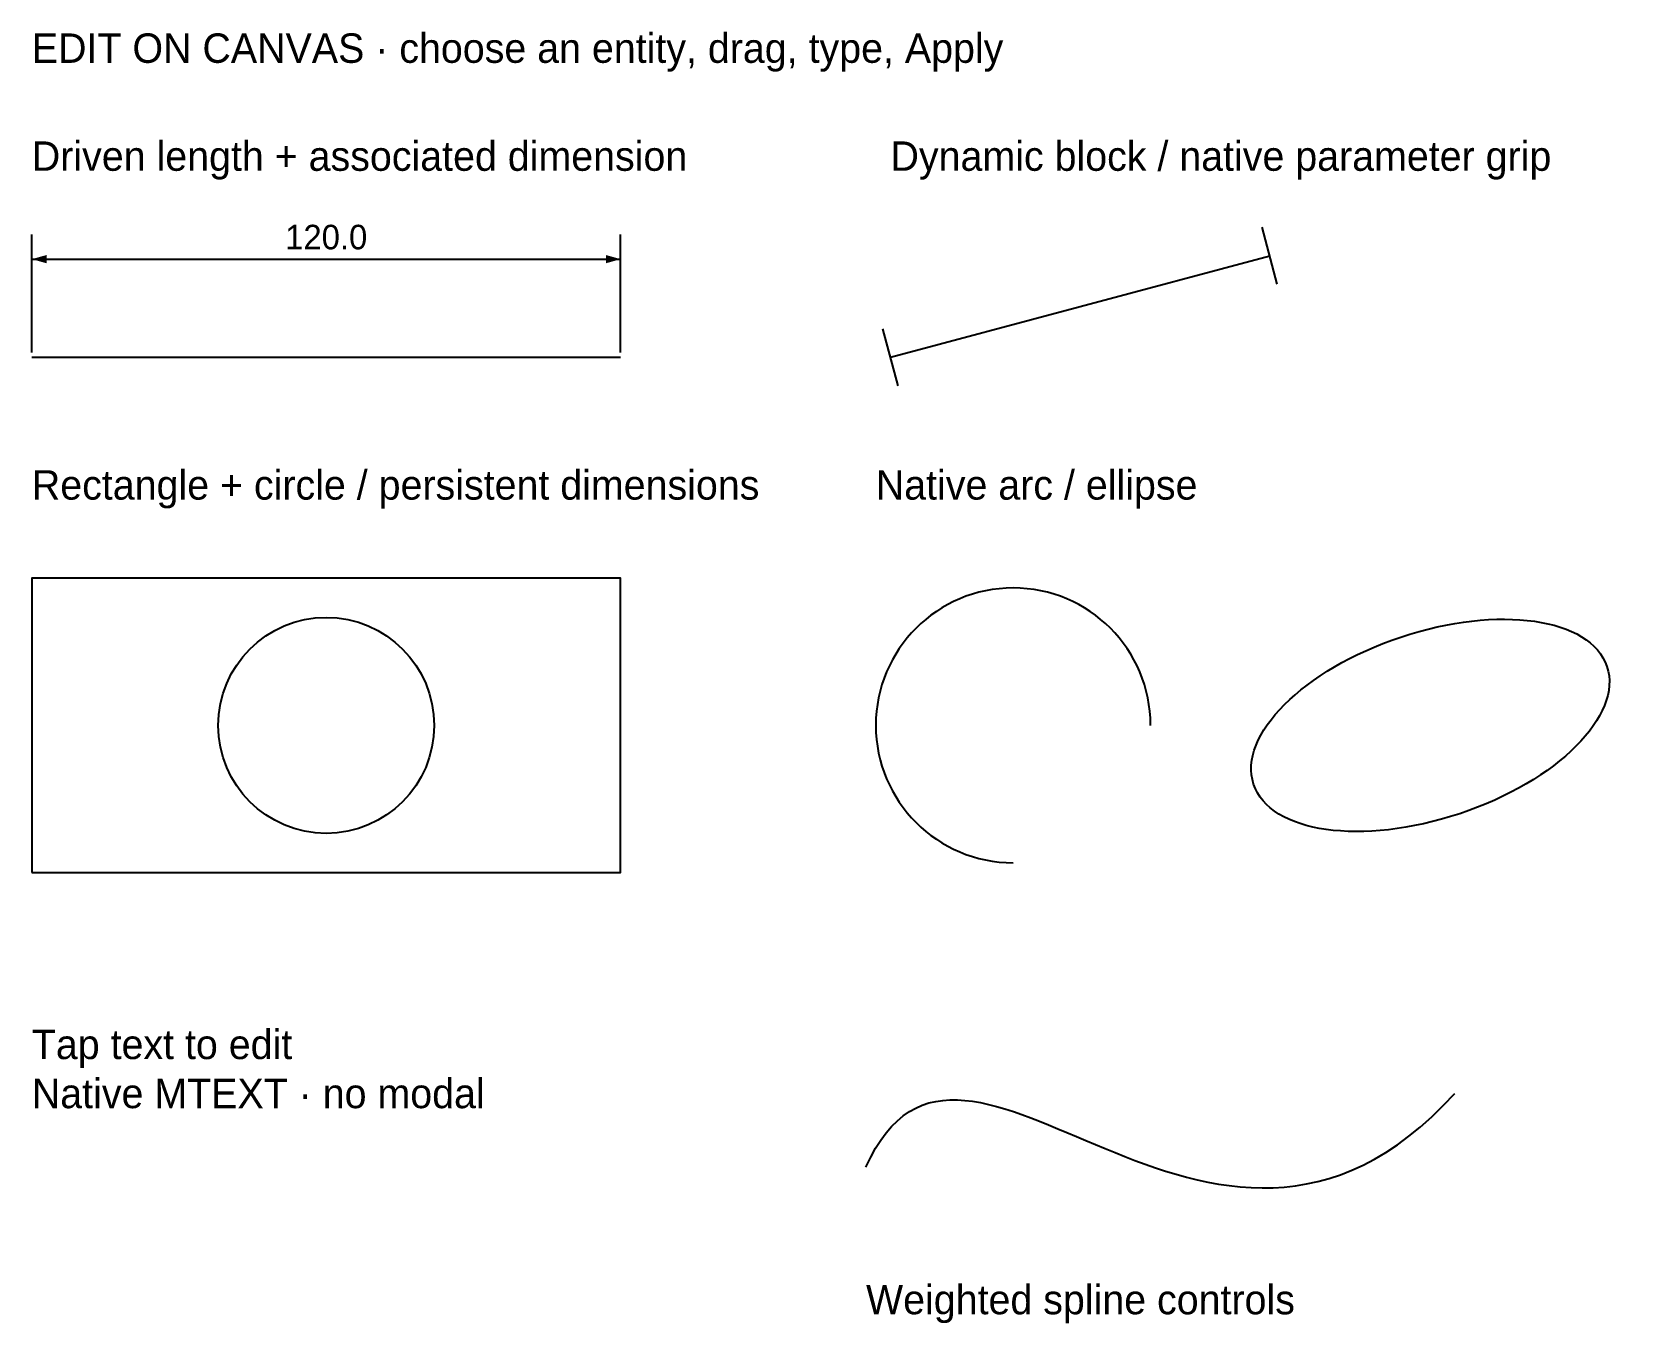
# Model space of a CAD drawing. Header units: millimetres. Extents: x 0 to 324, y -92 to 171.
import ezdxf
from ezdxf.enums import TextEntityAlignment as Align

# ---------------------------------------------------------------- set-up
doc = ezdxf.new("R2010")
doc.units = ezdxf.units.MM
doc.layers.get('0').update_dxf_attribs({"linetype": 'CONTINUOUS', "true_color": 0x344755})
for name, color, linetype, true_color in [('Annotations', 7, 'CONTINUOUS', 0x71808a), ('Equipment', 7, 'CONTINUOUS', 0x355463), ('Process', 7, 'CONTINUOUS', 0x147c77)]:
    doc.layers.add(name, color=color, linetype=linetype, true_color=true_color)
doc.dimstyles.get("Standard").update_dxf_attribs({"dimtxt": 0.18, "dimasz": 0.18, "dimexe": 0.18, "dimexo": 0.0625, "dimgap": 0.09, "dimtad": 0, "dimtih": 1, "dimtoh": 1, "dimdec": 4, "dimzin": 0, "dimdsep": 46, "dimtxsty": 'STANDARD', "dimcen": 0.09, "dimadec": 0, "dimazin": 0, "dimtfac": 1, "dimtdec": 4, "dimtofl": 0, "dimtmove": 0, "dimatfit": 3, "dimfxl": 1, "dimtolj": 1, "dimtzin": 0, "dimarcsym": 0})

# ---------------------------------------------------------------- blocks, each defined once
blk = doc.blocks.new('*DCC1')
at = {"color": 0, "linetype": 'CONTINUOUS'}
for p, q in [((0, 106), (0, 130)), ((120, 106), (120, 130)), ((0, 125), (120, 125))]:
    blk.add_line(p, q, dxfattribs=at)
for points in [[(0, 125), (3, 125.84), (3, 124.16)], [(120, 125), (117, 124.16), (117, 125.84)]]:
    blk.add_solid(points, dxfattribs=at)
blk.add_text('120.0', height=5, dxfattribs=at).set_placement((60, 129.5), align=Align.MIDDLE_CENTER)
blk = doc.blocks.new('*UCC1')
for p, q in [((0, -6), (0, 6)), ((80, -6), (80, 6)), ((0, 0), (80, 0))]:
    blk.add_line(p, q)

msp = doc.modelspace()

# ---------------------------------------------------------------- linework, layer by layer
at = {"layer": 'Equipment'}
msp.add_lwpolyline([(0, 0), (120, 0), (120, 60), (0, 60)], close=True, dxfattribs=at)
msp.add_open_spline([(170, -60), (190, -15), (240, -100), (290, -45)], degree=3, dxfattribs=at)
at = {"layer": 'Process'}
msp.add_line((0, 105), (120, 105), dxfattribs=at)
msp.add_circle((60, 30), 22, dxfattribs=at)
msp.add_arc((200, 30), 28, 0, 270, dxfattribs=at)
msp.add_ellipse((285, 30), major_axis=(36, 12), ratio=0.5, dxfattribs=at)

# ---------------------------------------------------------------- block references
at = {"layer": 'Equipment', "rotation": 15}
msp.add_blockref('*UCC1', (175, 105), dxfattribs=at)

# ---------------------------------------------------------------- texts
at = {"layer": 'Annotations'}
for s, p in [('EDIT ON CANVAS · choose an entity, drag, type, Apply', (0, 165)), ('Driven length + associated dimension', (0, 143)), ('Dynamic block / native parameter grip', (175, 143)), ('Rectangle + circle / persistent dimensions', (0, 76)), ('Native arc / ellipse', (172, 76)), ('Weighted spline controls', (170, -90))]:
    msp.add_text(s, height=6, dxfattribs=at).set_placement(p)
at = {"layer": 'Annotations', "insert": (0, -32), "char_height": 6, "width": 130, "attachment_point": 1}
msp.add_mtext('Tap text to edit\\PNative MTEXT · no modal', dxfattribs=at)

# ---------------------------------------------------------------- dimensions: what is measured, and where the dimension line sits
at = {"layer": 'Annotations'}
dim = msp.add_aligned_dim(p1=(0, 105), p2=(120, 105), distance=20, dimstyle='STANDARD', override={"dimscale": 1, "dimtxt": 5, "dimasz": 3, "dimexe": 5, "dimexo": 1, "dimgap": 2, "dimdec": 1, "dimlfac": 1, "dimrnd": 0, "dimzin": 0, "dimpost": '<>'}, dxfattribs=at)
dim.commit()
dim.dimension.update_dxf_attribs({"geometry": '*DCC1', "text_midpoint": (60, 129.5)})

doc.saveas('drawing.dxf')
